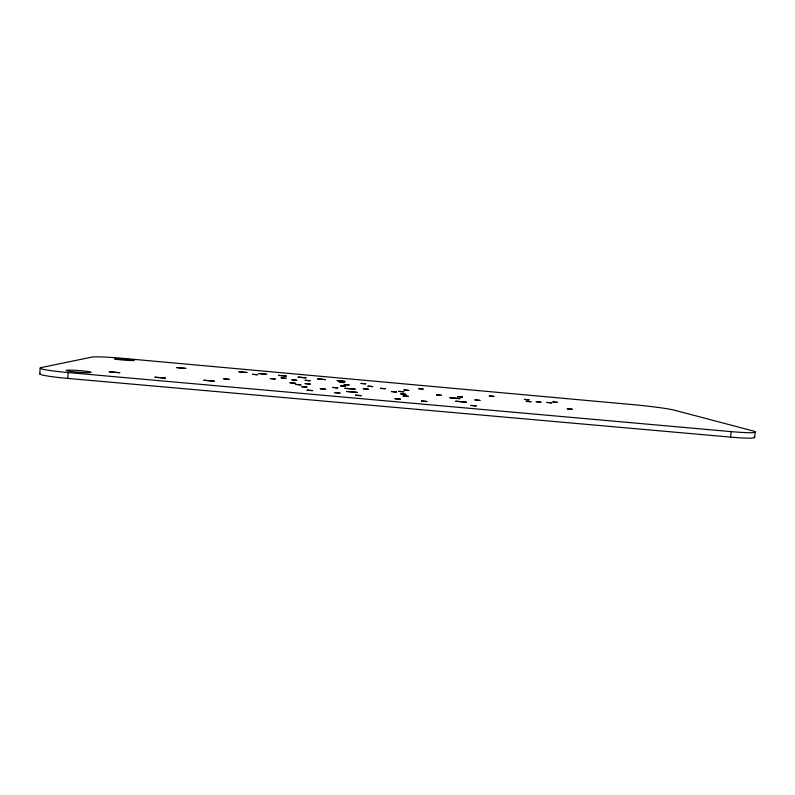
<?xml version="1.0" encoding="UTF-8"?>
<svg xmlns="http://www.w3.org/2000/svg" width="795" height="795" viewBox="0 0 795 795"><rect width="100%" height="100%" fill="white"/><g stroke="black" fill="none" stroke-linecap="round" stroke-linejoin="round"><path stroke-width="1.19" d="M39.75 373.859L40.167 368.135M754.157 436.932A38.836 2.693 6.7 0 1 730.545 437.111L67.754 378.41L68.191 372.557A35.368 2.435 4.3 0 1 41.181 367.568L92.061 357.064A26.623 1.51 4.6 0 1 122.698 358.336L634.181 404.754A32.794 1.819 6.2 0 1 674.935 410.319L751.951 430.651A38.846 2.514 6.6 0 1 731.191 431.625L68.191 372.557M730.545 437.111L731.191 431.625M754.584 437.518L755.25 431.993M67.754 378.41A35.358 2.614 4.2 0 1 40.287 373.382M572.211 409.256L567.292 408.819L572.211 409.256M557.414 402.369L552.873 401.962L557.414 402.369M551.571 402.836L546.95 402.419L551.571 402.836M540.888 402.121L536.247 401.704L540.888 402.121M530.951 401.733L526.26 401.316L530.951 401.733M528.983 399.805L524.412 399.388L528.983 399.805M493.943 396.397L489.362 395.98L493.943 396.397M476.225 405.917L470.849 405.44L476.225 405.917M479.941 400.392L474.983 399.945L479.941 400.392M466.238 402.171L455.863 401.236L466.238 402.171M459.878 398.623L449.91 397.729L459.878 398.623M462.422 397.063L457.562 396.625L462.422 397.063M426.895 401.505L421.469 401.028L426.895 401.505M441.454 395.304L436.564 394.867L441.454 395.304M400.481 399.199L395.026 398.712L400.481 399.199M408.322 396.327L403.125 395.86L408.322 396.327M405.847 394.31L400.779 393.853L405.847 394.31M423.109 389.023L418.538 388.616L423.109 389.023M403.701 391.776L398.792 391.339L403.701 391.776M408.749 390.425L403.969 389.987L408.749 390.425M396.377 391.995L391.408 391.547L396.377 391.995M361.109 395.681L355.623 395.195L361.109 395.681M385.227 388.745L380.408 388.318L385.227 388.745M357.203 392.402L346.63 391.448L357.203 392.402M368.254 389.162L363.275 388.715L368.254 389.162M372.726 386.599L367.956 386.171L372.726 386.599M339.952 393.068L334.486 392.581L339.952 393.068M355.156 389.212L344.99 388.298L355.156 389.212M365.7 383.836L361.089 383.419L365.7 383.836M337.756 387.9L332.648 387.443L337.756 387.9M345.497 386.231L340.558 385.794L345.497 386.231M349.075 384.999L344.255 384.561L349.075 384.999M325.602 389.212L320.315 388.745L325.602 389.212M312.584 390.623L307.099 390.136L312.584 390.623M344.116 382.594L339.435 382.166L344.116 382.594M344.96 381.371L337.179 380.666L344.96 381.371M306.91 387.125L301.633 386.648L306.91 387.125M310.199 384.065L305.161 383.607L310.199 384.065M300.818 384.85L295.651 384.392L300.818 384.85M325.493 379.613L317.682 378.907L325.493 379.613M310 380.735L305.191 380.308L310 380.735M295.154 383.21L290.066 382.753L295.154 383.21M296.774 380.278L291.904 379.841L296.774 380.278M305.946 377.844L298.115 377.128L305.946 377.844M285.962 378.301L281.152 377.864L285.962 378.301M275.229 379.006L270.29 378.559L275.229 379.006M286.339 376.065L278.469 375.359L286.339 376.065M214.262 381.173L203.937 380.248L214.262 381.173M229.059 379.324L223.763 378.857L229.059 379.324M266.653 374.286L258.763 373.571L266.653 374.286M257.302 374.743L252.542 374.316L257.302 374.743M246.907 372.497L238.987 371.782L246.907 372.497M165.479 378.152L155.055 377.218L165.479 378.152M119.747 372.716L109.253 371.772L119.747 372.716M185.732 368.403L176.728 367.588L185.732 368.403M70.467 371.424A12.462 0.865 4.3 0 0 90.859 372.458A12.462 0.865 4.3 0 0 74.66 370.261A12.462 0.865 4.3 0 0 70.467 371.424M118.226 359.549A9.848 0.557 4.6 0 0 134.097 360.483A9.848 0.557 4.6 0 0 120.9 358.803A9.848 0.557 4.6 0 0 118.226 359.549"/></g></svg>
